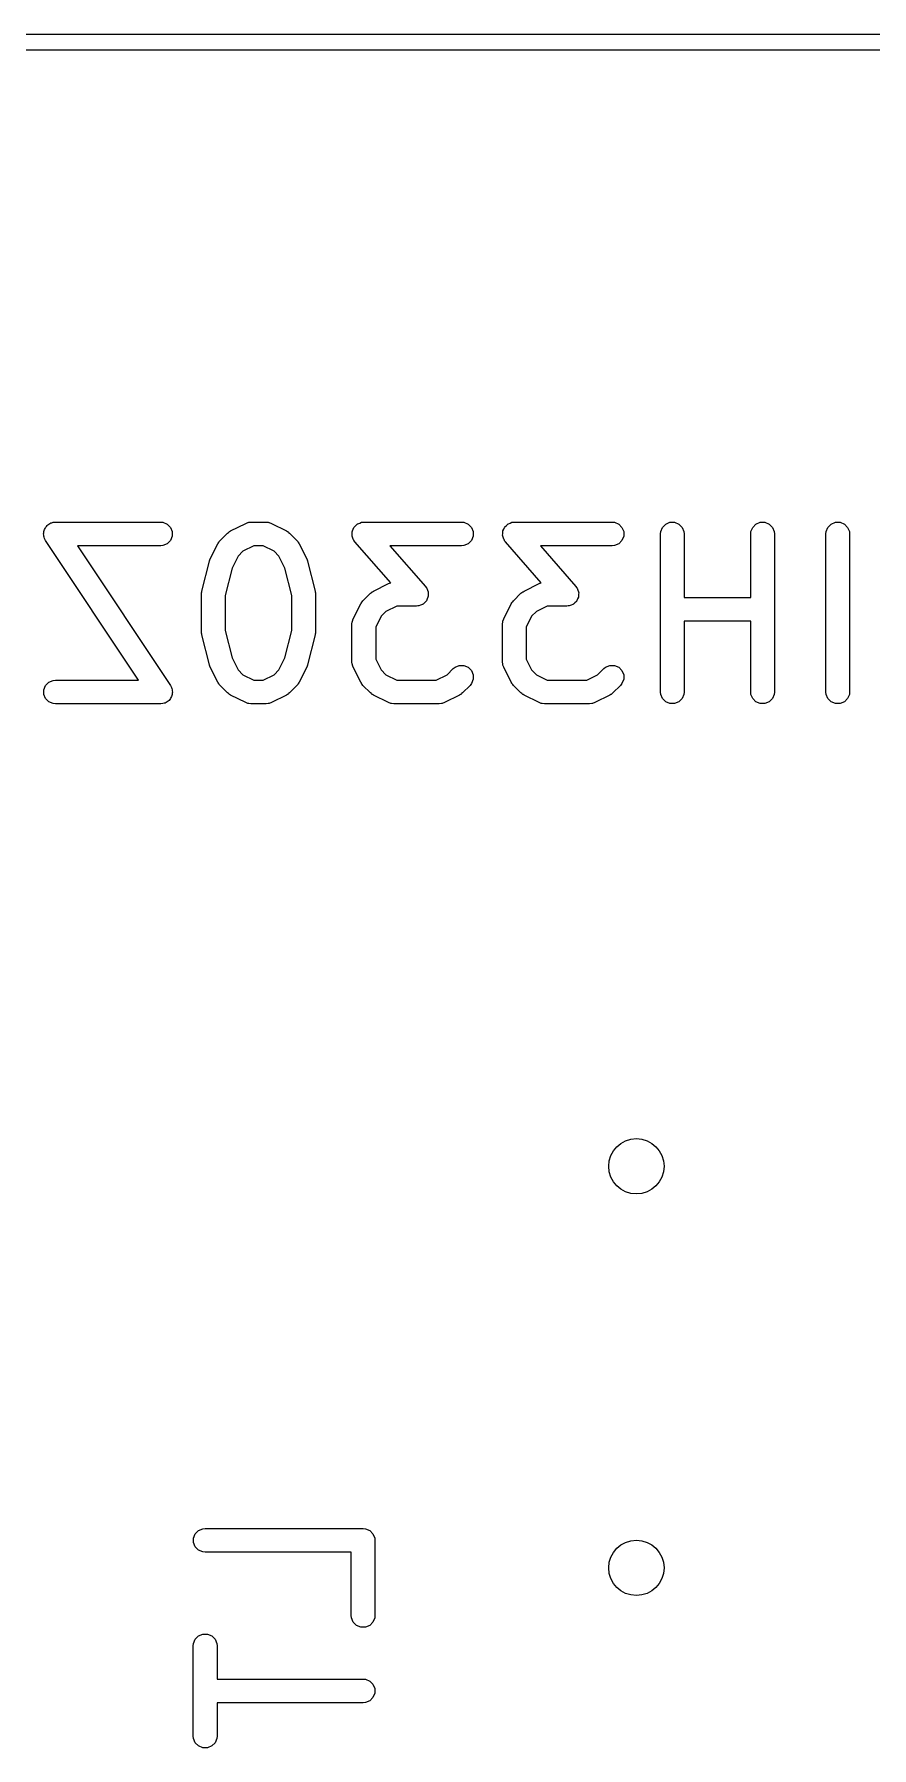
# Model space of a CAD drawing. Extents: x 0.22 to 2.57, y 0.29 to 1.72.
# Drawn here: x 1.4699 to 1.6787, y 1.2052 to 1.6319 of the extents above; entities that cross this region are included whole.
import ezdxf

# ---------------------------------------------------------------- set-up
doc = ezdxf.new("R2010")
doc.units = 0
doc.header["$MEASUREMENT"] = 0
doc.layers.add('BLACK', color=7, linetype='CONTINUOUS')

msp = doc.modelspace()

# ---------------------------------------------------------------- linework, layer by layer
at = {"layer": 'BLACK', "linetype": 'CONTINUOUS'}
for p, q in [((0.77008, 1.63189), (2.02992, 1.63189)), ((2.02795, 1.62795), (0.77205, 1.62795)), ((1.47226, 1.50747), (1.47232, 1.50775)), ((1.47232, 1.50718), (1.47226, 1.50747)), ((1.47232, 1.50804), (1.47243, 1.50831)), ((1.47232, 1.50775), (1.47232, 1.50804)), ((1.47232, 1.50689), (1.47232, 1.50718)), ((1.47243, 1.50662), (1.47232, 1.50689)), ((1.47243, 1.50831), (1.47249, 1.5086)), ((1.47248, 1.50634), (1.47243, 1.50662)), ((1.47276, 1.50583), (1.47248, 1.50634)), ((1.47249, 1.5086), (1.47265, 1.50884)), ((1.47265, 1.50884), (1.47276, 1.5091)), ((1.47276, 1.5091), (1.47296, 1.50931)), ((1.47296, 1.50931), (1.47313, 1.50955)), ((1.47313, 1.50955), (1.47337, 1.50971)), ((1.47337, 1.50971), (1.47357, 1.50992)), ((1.47357, 1.50992), (1.47384, 1.51003)), ((1.47384, 1.51003), (1.47409, 1.51019)), ((1.47409, 1.51019), (1.47437, 1.51025)), ((1.47437, 1.51025), (1.47464, 1.51036)), ((1.47464, 1.51036), (1.47521, 1.51042)), ((1.47521, 1.51042), (1.50146, 1.51042)), ((1.50146, 1.51042), (1.50203, 1.51036)), ((1.50203, 1.51036), (1.5031, 1.50992)), ((1.5031, 1.50992), (1.50391, 1.5091)), ((1.50391, 1.5091), (1.50435, 1.50804)), ((1.50435, 1.50689), (1.50391, 1.50582)), ((1.50435, 1.50804), (1.50435, 1.50689)), ((1.51624, 1.5058), (1.51812, 1.50768)), ((1.51812, 1.50768), (1.51834, 1.50786)), ((1.51834, 1.50786), (1.5184, 1.50792)), ((1.5184, 1.50792), (1.51849, 1.50798)), ((1.51849, 1.50798), (1.51857, 1.50804)), ((1.51857, 1.50804), (1.51864, 1.50807)), ((1.51864, 1.50807), (1.51889, 1.50823)), ((1.51889, 1.50823), (1.52264, 1.5101)), ((1.52264, 1.5101), (1.52318, 1.51031)), ((1.52318, 1.51031), (1.52328, 1.51032)), ((1.52328, 1.51032), (1.52338, 1.51036)), ((1.52338, 1.51036), (1.52396, 1.51042)), ((1.52396, 1.51042), (1.52771, 1.51042)), ((1.52771, 1.51042), (1.52828, 1.51036)), ((1.52828, 1.51036), (1.52838, 1.51032)), ((1.52838, 1.51032), (1.52849, 1.51031)), ((1.52849, 1.51031), (1.52903, 1.5101)), ((1.52903, 1.5101), (1.53278, 1.50823)), ((1.53278, 1.50823), (1.53302, 1.50807)), ((1.53302, 1.50807), (1.5331, 1.50804)), ((1.5331, 1.50804), (1.53318, 1.50798)), ((1.53318, 1.50798), (1.53327, 1.50792)), ((1.53327, 1.50792), (1.53332, 1.50786)), ((1.53332, 1.50786), (1.53354, 1.50768)), ((1.53354, 1.50768), (1.53542, 1.5058)), ((1.54915, 1.50708), (1.54918, 1.50756)), ((1.54918, 1.50699), (1.54915, 1.50708)), ((1.54918, 1.50804), (1.54922, 1.50813)), ((1.54918, 1.50756), (1.54918, 1.50804)), ((1.54918, 1.50689), (1.54918, 1.50699)), ((1.54937, 1.50644), (1.54918, 1.50689)), ((1.54922, 1.50813), (1.54923, 1.50823)), ((1.54923, 1.50823), (1.54944, 1.50866)), ((1.54952, 1.50599), (1.54937, 1.50644)), ((1.54944, 1.50866), (1.54962, 1.5091)), ((1.54962, 1.5091), (1.54969, 1.50917)), ((1.54969, 1.50917), (1.54974, 1.50926)), ((1.54974, 1.50926), (1.5501, 1.50958)), ((1.5501, 1.50958), (1.55044, 1.50992)), ((1.55044, 1.50992), (1.55053, 1.50996)), ((1.55053, 1.50996), (1.5506, 1.51002)), ((1.5506, 1.51002), (1.55106, 1.51018)), ((1.55106, 1.51018), (1.5515, 1.51036)), ((1.5515, 1.51036), (1.55164, 1.51037)), ((1.55164, 1.51037), (1.5517, 1.51039)), ((1.5517, 1.51039), (1.55177, 1.51039)), ((1.55177, 1.51039), (1.55208, 1.51042)), ((1.55208, 1.51042), (1.57645, 1.51042)), ((1.57645, 1.51042), (1.57703, 1.51036)), ((1.57703, 1.51036), (1.57809, 1.50992)), ((1.57809, 1.50992), (1.5789, 1.5091)), ((1.5789, 1.5091), (1.57935, 1.50804)), ((1.57935, 1.50689), (1.5789, 1.50582)), ((1.57935, 1.50804), (1.57935, 1.50689)), ((1.58664, 1.50708), (1.58668, 1.50756)), ((1.58668, 1.50699), (1.58664, 1.50708)), ((1.58668, 1.50804), (1.58671, 1.50813)), ((1.58668, 1.50756), (1.58668, 1.50804)), ((1.58668, 1.50689), (1.58668, 1.50699)), ((1.58686, 1.50644), (1.58668, 1.50689)), ((1.58671, 1.50813), (1.58672, 1.50823)), ((1.58672, 1.50823), (1.58693, 1.50866)), ((1.58701, 1.50599), (1.58686, 1.50644)), ((1.58693, 1.50866), (1.58712, 1.5091)), ((1.58712, 1.5091), (1.58719, 1.50917)), ((1.58719, 1.50917), (1.58723, 1.50926)), ((1.58723, 1.50926), (1.58759, 1.50958)), ((1.58759, 1.50958), (1.58793, 1.50992)), ((1.58793, 1.50992), (1.58802, 1.50996)), ((1.58802, 1.50996), (1.5881, 1.51002)), ((1.5881, 1.51002), (1.58855, 1.51018)), ((1.58855, 1.51018), (1.589, 1.51036)), ((1.589, 1.51036), (1.58914, 1.51037)), ((1.58914, 1.51037), (1.58919, 1.51039)), ((1.58919, 1.51039), (1.58927, 1.51039)), ((1.58927, 1.51039), (1.58957, 1.51042)), ((1.58957, 1.51042), (1.61394, 1.51042)), ((1.61394, 1.51042), (1.61452, 1.51036)), ((1.61452, 1.51036), (1.61559, 1.50992)), ((1.61559, 1.50992), (1.6164, 1.5091)), ((1.6164, 1.5091), (1.61684, 1.50804)), ((1.61684, 1.50689), (1.6164, 1.50582)), ((1.61684, 1.50804), (1.61684, 1.50689)), ((1.62599, 1.50746), (1.62605, 1.50804)), ((1.62599, 1.46809), (1.62599, 1.50746)), ((1.62605, 1.50804), (1.62649, 1.5091)), ((1.62649, 1.5091), (1.6273, 1.50992)), ((1.6273, 1.50992), (1.62837, 1.51036)), ((1.62837, 1.51036), (1.62952, 1.51036)), ((1.62952, 1.51036), (1.63058, 1.50992)), ((1.63058, 1.50992), (1.6314, 1.5091)), ((1.6314, 1.5091), (1.63184, 1.50804)), ((1.63184, 1.50804), (1.6319, 1.50746)), ((1.6319, 1.50746), (1.6319, 1.49167)), ((1.64849, 1.50746), (1.64854, 1.50804)), ((1.64849, 1.49167), (1.64849, 1.50746)), ((1.64854, 1.50804), (1.64899, 1.5091)), ((1.64899, 1.5091), (1.6498, 1.50992)), ((1.6498, 1.50992), (1.65086, 1.51036)), ((1.65086, 1.51036), (1.65202, 1.51036)), ((1.65202, 1.51036), (1.65308, 1.50992)), ((1.65308, 1.50992), (1.6539, 1.5091)), ((1.6539, 1.5091), (1.65434, 1.50804)), ((1.65434, 1.50804), (1.65439, 1.50746)), ((1.65439, 1.50746), (1.65439, 1.46809)), ((1.66724, 1.50746), (1.66729, 1.50804)), ((1.66724, 1.46809), (1.66724, 1.50746)), ((1.66729, 1.50804), (1.66773, 1.5091)), ((1.66773, 1.5091), (1.66855, 1.50992)), ((1.66855, 1.50992), (1.66961, 1.51036)), ((1.66961, 1.51036), (1.67076, 1.51036)), ((1.67076, 1.51036), (1.67183, 1.50992)), ((1.67183, 1.50992), (1.67264, 1.5091)), ((1.67264, 1.5091), (1.67308, 1.50804)), ((1.67308, 1.50804), (1.67314, 1.50746)), ((1.67314, 1.50746), (1.67314, 1.46809)), ((1.49594, 1.47105), (1.47276, 1.50583)), ((1.50146, 1.50451), (1.48073, 1.50451)), ((1.48073, 1.50451), (1.50392, 1.46973)), ((1.50203, 1.50457), (1.50146, 1.50451)), ((1.5031, 1.50501), (1.50203, 1.50457)), ((1.50391, 1.50582), (1.5031, 1.50501)), ((1.51382, 1.50129), (1.51569, 1.50503)), ((1.51569, 1.50503), (1.51585, 1.50528)), ((1.51585, 1.50528), (1.51588, 1.50535)), ((1.51588, 1.50535), (1.51594, 1.50544)), ((1.51594, 1.50544), (1.516, 1.50552)), ((1.516, 1.50552), (1.51606, 1.50558)), ((1.51606, 1.50558), (1.51624, 1.5058)), ((1.52076, 1.50197), (1.51924, 1.49893)), ((1.52196, 1.50316), (1.52076, 1.50197)), ((1.52465, 1.50451), (1.52196, 1.50316)), ((1.52701, 1.50451), (1.52465, 1.50451)), ((1.52971, 1.50316), (1.52701, 1.50451)), ((1.5309, 1.50197), (1.52971, 1.50316)), ((1.53242, 1.49893), (1.5309, 1.50197)), ((1.53542, 1.5058), (1.5356, 1.50558)), ((1.5356, 1.50558), (1.53566, 1.50552)), ((1.53566, 1.50552), (1.53572, 1.50544)), ((1.53572, 1.50544), (1.53579, 1.50535)), ((1.53579, 1.50535), (1.53581, 1.50528)), ((1.53581, 1.50528), (1.53597, 1.50503)), ((1.53597, 1.50503), (1.53785, 1.50129)), ((1.5496, 1.50588), (1.54952, 1.50599)), ((1.54962, 1.50582), (1.5496, 1.50588)), ((1.54968, 1.50577), (1.54962, 1.50582)), ((1.54986, 1.50552), (1.54968, 1.50577)), ((1.55879, 1.49531), (1.54986, 1.50552)), ((1.57645, 1.50451), (1.55858, 1.50451)), ((1.55858, 1.50451), (1.56742, 1.49441)), ((1.57703, 1.50457), (1.57645, 1.50451)), ((1.57809, 1.50501), (1.57703, 1.50457)), ((1.5789, 1.50582), (1.57809, 1.50501)), ((1.5871, 1.50588), (1.58701, 1.50599)), ((1.58712, 1.50582), (1.5871, 1.50588)), ((1.58717, 1.50577), (1.58712, 1.50582)), ((1.58735, 1.50552), (1.58717, 1.50577)), ((1.59628, 1.49531), (1.58735, 1.50552)), ((1.61394, 1.50451), (1.59608, 1.50451)), ((1.59608, 1.50451), (1.60492, 1.49441)), ((1.61452, 1.50457), (1.61394, 1.50451)), ((1.61559, 1.50501), (1.61452, 1.50457)), ((1.6164, 1.50582), (1.61559, 1.50501)), ((1.51172, 1.49318), (1.51359, 1.50068)), ((1.51359, 1.50068), (1.51361, 1.50072)), ((1.51361, 1.50074), (1.5137, 1.50098)), ((1.51361, 1.50072), (1.51361, 1.50074)), ((1.5137, 1.50098), (1.51379, 1.50123)), ((1.51379, 1.50123), (1.5138, 1.50124)), ((1.5138, 1.50124), (1.51382, 1.50129)), ((1.51924, 1.49893), (1.51754, 1.4921)), ((1.53413, 1.4921), (1.53242, 1.49893)), ((1.53785, 1.50129), (1.53786, 1.50124)), ((1.53786, 1.50124), (1.53787, 1.50123)), ((1.53787, 1.50123), (1.53796, 1.50098)), ((1.53796, 1.50098), (1.53805, 1.50074)), ((1.53805, 1.50074), (1.53805, 1.50072)), ((1.53805, 1.50072), (1.53807, 1.50068)), ((1.53807, 1.50068), (1.53994, 1.49318)), ((1.55451, 1.49323), (1.55826, 1.49511)), ((1.55826, 1.49511), (1.55879, 1.49531)), ((1.56742, 1.49441), (1.5676, 1.49416)), ((1.5676, 1.49416), (1.56766, 1.49411)), ((1.56766, 1.49411), (1.56768, 1.49405)), ((1.56768, 1.49405), (1.56776, 1.49394)), ((1.56776, 1.49394), (1.56791, 1.49348)), ((1.56791, 1.49348), (1.5681, 1.49304)), ((1.592, 1.49323), (1.59575, 1.49511)), ((1.59575, 1.49511), (1.59628, 1.49531)), ((1.60492, 1.49441), (1.6051, 1.49416)), ((1.6051, 1.49416), (1.60515, 1.49411)), ((1.60515, 1.49411), (1.60517, 1.49405)), ((1.60517, 1.49405), (1.60526, 1.49394)), ((1.60526, 1.49394), (1.60541, 1.49348)), ((1.60541, 1.49348), (1.60559, 1.49304)), ((1.51163, 1.49261), (1.51166, 1.49282)), ((1.51164, 1.49257), (1.51163, 1.49261)), ((1.51163, 1.49247), (1.51164, 1.49257)), ((1.51163, 1.48309), (1.51163, 1.49247)), ((1.51166, 1.49282), (1.51169, 1.49304)), ((1.51169, 1.49304), (1.5117, 1.49308)), ((1.5117, 1.49308), (1.51172, 1.49318)), ((1.51754, 1.4921), (1.51754, 1.48346)), ((1.53413, 1.48346), (1.53413, 1.4921)), ((1.53994, 1.49318), (1.53996, 1.49308)), ((1.53996, 1.49308), (1.53998, 1.49304)), ((1.53998, 1.49304), (1.54, 1.49282)), ((1.54, 1.49282), (1.54003, 1.49261)), ((1.54003, 1.49261), (1.54002, 1.49257)), ((1.54002, 1.49257), (1.54003, 1.49247)), ((1.54003, 1.49247), (1.54003, 1.48309)), ((1.54944, 1.48629), (1.55131, 1.49004)), ((1.55131, 1.49004), (1.55147, 1.49028)), ((1.55147, 1.49028), (1.5515, 1.49036)), ((1.5515, 1.49036), (1.55156, 1.49044)), ((1.55156, 1.49044), (1.55162, 1.49053)), ((1.55162, 1.49053), (1.55168, 1.49058)), ((1.55168, 1.49058), (1.55186, 1.4908)), ((1.55186, 1.4908), (1.55374, 1.49268)), ((1.55374, 1.49268), (1.55397, 1.49286)), ((1.55397, 1.49286), (1.55402, 1.49292)), ((1.55402, 1.49292), (1.55411, 1.49298)), ((1.55411, 1.49298), (1.55419, 1.49305)), ((1.55419, 1.49305), (1.55426, 1.49308)), ((1.55426, 1.49308), (1.55451, 1.49323)), ((1.56027, 1.48951), (1.55758, 1.48816)), ((1.5652, 1.48951), (1.56027, 1.48951)), ((1.56551, 1.48954), (1.5652, 1.48951)), ((1.56558, 1.48954), (1.56551, 1.48954)), ((1.56564, 1.48956), (1.56558, 1.48954)), ((1.56578, 1.48957), (1.56564, 1.48956)), ((1.56622, 1.48975), (1.56578, 1.48957)), ((1.56667, 1.48991), (1.56622, 1.48975)), ((1.56675, 1.48997), (1.56667, 1.48991)), ((1.56684, 1.49001), (1.56675, 1.48997)), ((1.56718, 1.49035), (1.56684, 1.49001)), ((1.56754, 1.49067), (1.56718, 1.49035)), ((1.56759, 1.49075), (1.56754, 1.49067)), ((1.56766, 1.49083), (1.56759, 1.49075)), ((1.56784, 1.49127), (1.56766, 1.49083)), ((1.56805, 1.4917), (1.56784, 1.49127)), ((1.56806, 1.4918), (1.56805, 1.4917)), ((1.5681, 1.49189), (1.56806, 1.4918)), ((1.5681, 1.49304), (1.5681, 1.49294)), ((1.5681, 1.49294), (1.56813, 1.49285)), ((1.56813, 1.49285), (1.5681, 1.49237)), ((1.5681, 1.49237), (1.5681, 1.49189)), ((1.58693, 1.48629), (1.58881, 1.49004)), ((1.58881, 1.49004), (1.58896, 1.49028)), ((1.58896, 1.49028), (1.58899, 1.49036)), ((1.58899, 1.49036), (1.58906, 1.49044)), ((1.58906, 1.49044), (1.58912, 1.49053)), ((1.58912, 1.49053), (1.58917, 1.49058)), ((1.58917, 1.49058), (1.58936, 1.4908)), ((1.58936, 1.4908), (1.59123, 1.49268)), ((1.59123, 1.49268), (1.59146, 1.49286)), ((1.59146, 1.49286), (1.59151, 1.49292)), ((1.59151, 1.49292), (1.5916, 1.49298)), ((1.5916, 1.49298), (1.59168, 1.49305)), ((1.59168, 1.49305), (1.59175, 1.49308)), ((1.59175, 1.49308), (1.592, 1.49323)), ((1.59777, 1.48951), (1.59507, 1.48816)), ((1.6027, 1.48951), (1.59777, 1.48951)), ((1.603, 1.48954), (1.6027, 1.48951)), ((1.60308, 1.48954), (1.603, 1.48954)), ((1.60313, 1.48956), (1.60308, 1.48954)), ((1.60327, 1.48957), (1.60313, 1.48956)), ((1.60372, 1.48975), (1.60327, 1.48957)), ((1.60417, 1.48991), (1.60372, 1.48975)), ((1.60424, 1.48997), (1.60417, 1.48991)), ((1.60434, 1.49001), (1.60424, 1.48997)), ((1.60468, 1.49035), (1.60434, 1.49001)), ((1.60504, 1.49067), (1.60468, 1.49035)), ((1.60508, 1.49075), (1.60504, 1.49067)), ((1.60515, 1.49083), (1.60508, 1.49075)), ((1.60533, 1.49127), (1.60515, 1.49083)), ((1.60555, 1.4917), (1.60533, 1.49127)), ((1.60559, 1.49189), (1.60555, 1.4918)), ((1.60555, 1.4918), (1.60555, 1.4917)), ((1.60559, 1.49304), (1.60559, 1.49294)), ((1.60559, 1.49294), (1.60562, 1.49285)), ((1.60562, 1.49285), (1.60559, 1.49237)), ((1.60559, 1.49237), (1.60559, 1.49189)), ((1.6319, 1.49167), (1.64849, 1.49167)), ((1.54912, 1.48497), (1.54918, 1.48554)), ((1.54912, 1.47559), (1.54912, 1.48497)), ((1.54918, 1.48554), (1.54922, 1.48564)), ((1.54922, 1.48564), (1.54923, 1.48575)), ((1.54923, 1.48575), (1.54944, 1.48629)), ((1.55638, 1.48697), (1.55503, 1.48427)), ((1.55758, 1.48816), (1.55638, 1.48697)), ((1.58662, 1.48497), (1.58668, 1.48554)), ((1.58662, 1.47559), (1.58662, 1.48497)), ((1.58668, 1.48554), (1.58672, 1.48564)), ((1.58672, 1.48575), (1.58693, 1.48629)), ((1.58672, 1.48564), (1.58672, 1.48575)), ((1.59387, 1.48697), (1.59253, 1.48427)), ((1.59507, 1.48816), (1.59387, 1.48697)), ((1.64849, 1.48576), (1.6319, 1.48576)), ((1.6319, 1.48576), (1.6319, 1.46809)), ((1.64849, 1.46809), (1.64849, 1.48576)), ((1.51164, 1.48299), (1.51163, 1.48309)), ((1.51163, 1.48295), (1.51164, 1.48299)), ((1.51166, 1.48273), (1.51163, 1.48295)), ((1.51169, 1.48252), (1.51166, 1.48273)), ((1.5117, 1.48248), (1.51169, 1.48252)), ((1.51172, 1.48238), (1.5117, 1.48248)), ((1.51359, 1.47488), (1.51172, 1.48238)), ((1.51754, 1.48346), (1.51924, 1.47662)), ((1.53242, 1.47662), (1.53413, 1.48346)), ((1.53994, 1.48238), (1.53807, 1.47488)), ((1.53996, 1.48248), (1.53994, 1.48238)), ((1.53998, 1.48252), (1.53996, 1.48248)), ((1.54, 1.48273), (1.53998, 1.48252)), ((1.54003, 1.48295), (1.54, 1.48273)), ((1.54003, 1.48309), (1.54002, 1.48299)), ((1.54002, 1.48299), (1.54003, 1.48295)), ((1.55503, 1.48427), (1.55503, 1.47629)), ((1.59253, 1.48427), (1.59253, 1.47629)), ((1.51924, 1.47662), (1.52076, 1.47359)), ((1.5309, 1.47359), (1.53242, 1.47662)), ((1.51361, 1.47483), (1.51359, 1.47488)), ((1.51361, 1.47481), (1.51361, 1.47483)), ((1.5137, 1.47457), (1.51361, 1.47481)), ((1.51379, 1.47433), (1.5137, 1.47457)), ((1.5138, 1.47431), (1.51379, 1.47433)), ((1.51382, 1.47427), (1.5138, 1.47431)), ((1.51569, 1.47052), (1.51382, 1.47427)), ((1.52076, 1.47359), (1.52196, 1.4724)), ((1.52196, 1.4724), (1.52465, 1.47105)), ((1.52701, 1.47105), (1.52971, 1.4724)), ((1.52971, 1.4724), (1.5309, 1.47359)), ((1.53785, 1.47427), (1.53597, 1.47052)), ((1.53786, 1.47431), (1.53785, 1.47427)), ((1.53787, 1.47433), (1.53786, 1.47431)), ((1.53796, 1.47457), (1.53787, 1.47433)), ((1.53805, 1.47481), (1.53796, 1.47457)), ((1.53807, 1.47488), (1.53805, 1.47483)), ((1.53805, 1.47483), (1.53805, 1.47481)), ((1.54918, 1.47502), (1.54912, 1.47559)), ((1.54922, 1.47492), (1.54918, 1.47502)), ((1.54923, 1.47481), (1.54922, 1.47492)), ((1.54944, 1.47427), (1.54923, 1.47481)), ((1.55131, 1.47052), (1.54944, 1.47427)), ((1.55503, 1.47629), (1.55638, 1.47359)), ((1.55638, 1.47359), (1.55758, 1.4724)), ((1.55758, 1.4724), (1.56027, 1.47105)), ((1.57013, 1.47105), (1.57283, 1.4724)), ((1.57283, 1.4724), (1.57436, 1.47393)), ((1.57436, 1.47393), (1.57481, 1.4743)), ((1.57481, 1.4743), (1.57587, 1.47474)), ((1.57587, 1.47474), (1.57703, 1.47474)), ((1.57703, 1.47474), (1.57809, 1.4743)), ((1.57809, 1.4743), (1.5789, 1.47348)), ((1.5789, 1.47348), (1.57935, 1.47242)), ((1.57935, 1.47242), (1.57935, 1.47127)), ((1.58668, 1.47502), (1.58662, 1.47559)), ((1.58672, 1.47492), (1.58668, 1.47502)), ((1.58672, 1.47481), (1.58672, 1.47492)), ((1.58693, 1.47427), (1.58672, 1.47481)), ((1.58881, 1.47052), (1.58693, 1.47427)), ((1.59253, 1.47629), (1.59387, 1.47359)), ((1.59387, 1.47359), (1.59507, 1.4724)), ((1.59507, 1.4724), (1.59777, 1.47105)), ((1.60762, 1.47105), (1.61032, 1.4724)), ((1.61032, 1.4724), (1.61186, 1.47393)), ((1.61186, 1.47393), (1.6123, 1.4743)), ((1.6123, 1.4743), (1.61337, 1.47474)), ((1.61337, 1.47474), (1.61452, 1.47474)), ((1.61452, 1.47474), (1.61559, 1.4743)), ((1.61559, 1.4743), (1.6164, 1.47348)), ((1.6164, 1.47348), (1.61684, 1.47242)), ((1.61684, 1.47242), (1.61684, 1.47127)), ((1.47232, 1.46867), (1.47276, 1.46973)), ((1.47232, 1.46752), (1.47232, 1.46867)), ((1.47276, 1.46973), (1.47357, 1.47055)), ((1.47357, 1.47055), (1.47464, 1.47099)), ((1.47464, 1.47099), (1.47521, 1.47105)), ((1.47521, 1.47105), (1.49594, 1.47105)), ((1.50392, 1.46973), (1.50419, 1.46922)), ((1.50419, 1.46922), (1.50424, 1.46894)), ((1.50424, 1.46894), (1.50435, 1.46867)), ((1.50435, 1.46867), (1.50435, 1.46838)), ((1.50435, 1.46838), (1.50441, 1.46809)), ((1.50441, 1.46809), (1.50435, 1.46781)), ((1.50435, 1.46781), (1.50435, 1.46752)), ((1.51585, 1.47027), (1.51569, 1.47052)), ((1.51588, 1.4702), (1.51585, 1.47027)), ((1.51594, 1.47012), (1.51588, 1.4702)), ((1.516, 1.47003), (1.51594, 1.47012)), ((1.51606, 1.46998), (1.516, 1.47003)), ((1.51624, 1.46976), (1.51606, 1.46998)), ((1.51812, 1.46788), (1.51624, 1.46976)), ((1.51834, 1.46769), (1.51812, 1.46788)), ((1.52465, 1.47105), (1.52701, 1.47105)), ((1.53354, 1.46788), (1.53332, 1.46769)), ((1.53542, 1.46976), (1.53354, 1.46788)), ((1.5356, 1.46998), (1.53542, 1.46976)), ((1.53566, 1.47003), (1.5356, 1.46998)), ((1.53572, 1.47012), (1.53566, 1.47003)), ((1.53579, 1.4702), (1.53572, 1.47012)), ((1.53581, 1.47027), (1.53579, 1.4702)), ((1.53597, 1.47052), (1.53581, 1.47027)), ((1.55147, 1.47027), (1.55131, 1.47052)), ((1.5515, 1.4702), (1.55147, 1.47027)), ((1.55156, 1.47012), (1.5515, 1.4702)), ((1.55162, 1.47003), (1.55156, 1.47012)), ((1.55168, 1.46998), (1.55162, 1.47003)), ((1.55186, 1.46976), (1.55168, 1.46998)), ((1.55374, 1.46788), (1.55186, 1.46976)), ((1.55397, 1.46769), (1.55374, 1.46788)), ((1.56027, 1.47105), (1.57013, 1.47105)), ((1.57666, 1.46788), (1.57644, 1.46769)), ((1.57854, 1.46976), (1.57666, 1.46788)), ((1.5789, 1.4702), (1.57854, 1.46976)), ((1.57935, 1.47127), (1.5789, 1.4702)), ((1.58896, 1.47027), (1.58881, 1.47052)), ((1.58899, 1.4702), (1.58896, 1.47027)), ((1.58906, 1.47012), (1.58899, 1.4702)), ((1.58912, 1.47003), (1.58906, 1.47012)), ((1.58917, 1.46998), (1.58912, 1.47003)), ((1.58936, 1.46976), (1.58917, 1.46998)), ((1.59123, 1.46788), (1.58936, 1.46976)), ((1.59146, 1.46769), (1.59123, 1.46788)), ((1.59777, 1.47105), (1.60762, 1.47105)), ((1.61416, 1.46788), (1.61393, 1.46769)), ((1.61603, 1.46976), (1.61416, 1.46788)), ((1.6164, 1.4702), (1.61603, 1.46976)), ((1.61684, 1.47127), (1.6164, 1.4702)), ((1.62605, 1.46752), (1.62599, 1.46809)), ((1.6319, 1.46809), (1.63184, 1.46752)), ((1.64854, 1.46752), (1.64849, 1.46809)), ((1.65439, 1.46809), (1.65434, 1.46752)), ((1.66729, 1.46752), (1.66724, 1.46809)), ((1.67314, 1.46809), (1.67308, 1.46752)), ((1.47276, 1.46645), (1.47232, 1.46752)), ((1.47357, 1.46564), (1.47276, 1.46645)), ((1.47464, 1.4652), (1.47357, 1.46564)), ((1.47521, 1.46514), (1.47464, 1.4652)), ((1.50146, 1.46514), (1.47521, 1.46514)), ((1.50203, 1.4652), (1.50146, 1.46514)), ((1.50146, 1.46514), (1.50146, 1.46514)), ((1.5023, 1.46531), (1.50203, 1.4652)), ((1.50259, 1.46536), (1.5023, 1.46531)), ((1.50283, 1.46553), (1.50259, 1.46536)), ((1.5031, 1.46564), (1.50283, 1.46553)), ((1.5033, 1.46584), (1.5031, 1.46564)), ((1.50354, 1.466), (1.5033, 1.46584)), ((1.50371, 1.46625), (1.50354, 1.466)), ((1.50391, 1.46645), (1.50371, 1.46625)), ((1.50402, 1.46672), (1.50391, 1.46645)), ((1.50419, 1.46696), (1.50402, 1.46672)), ((1.50424, 1.46725), (1.50419, 1.46696)), ((1.50435, 1.46752), (1.50424, 1.46725)), ((1.5184, 1.46764), (1.51834, 1.46769)), ((1.51849, 1.46758), (1.5184, 1.46764)), ((1.51857, 1.46751), (1.51849, 1.46758)), ((1.51864, 1.46748), (1.51857, 1.46751)), ((1.51889, 1.46733), (1.51864, 1.46748)), ((1.52264, 1.46545), (1.51889, 1.46733)), ((1.52318, 1.46525), (1.52264, 1.46545)), ((1.52328, 1.46524), (1.52318, 1.46525)), ((1.52338, 1.4652), (1.52328, 1.46524)), ((1.52396, 1.46514), (1.52338, 1.4652)), ((1.52771, 1.46514), (1.52396, 1.46514)), ((1.52828, 1.4652), (1.52771, 1.46514)), ((1.52838, 1.46524), (1.52828, 1.4652)), ((1.52849, 1.46525), (1.52838, 1.46524)), ((1.52903, 1.46545), (1.52849, 1.46525)), ((1.53278, 1.46733), (1.52903, 1.46545)), ((1.53302, 1.46748), (1.53278, 1.46733)), ((1.5331, 1.46751), (1.53302, 1.46748)), ((1.53318, 1.46758), (1.5331, 1.46751)), ((1.53327, 1.46764), (1.53318, 1.46758)), ((1.53332, 1.46769), (1.53327, 1.46764)), ((1.55402, 1.46764), (1.55397, 1.46769)), ((1.55411, 1.46758), (1.55402, 1.46764)), ((1.55419, 1.46751), (1.55411, 1.46758)), ((1.55426, 1.46748), (1.55419, 1.46751)), ((1.55451, 1.46733), (1.55426, 1.46748)), ((1.55826, 1.46545), (1.55451, 1.46733)), ((1.5588, 1.46525), (1.55826, 1.46545)), ((1.5589, 1.46524), (1.5588, 1.46525)), ((1.559, 1.4652), (1.5589, 1.46524)), ((1.55958, 1.46514), (1.559, 1.4652)), ((1.57083, 1.46514), (1.55958, 1.46514)), ((1.5714, 1.4652), (1.57083, 1.46514)), ((1.5715, 1.46524), (1.5714, 1.4652)), ((1.57161, 1.46525), (1.5715, 1.46524)), ((1.57215, 1.46545), (1.57161, 1.46525)), ((1.5759, 1.46733), (1.57215, 1.46545)), ((1.57614, 1.46748), (1.5759, 1.46733)), ((1.57622, 1.46751), (1.57614, 1.46748)), ((1.5763, 1.46758), (1.57622, 1.46751)), ((1.57639, 1.46764), (1.5763, 1.46758)), ((1.57644, 1.46769), (1.57639, 1.46764)), ((1.59151, 1.46764), (1.59146, 1.46769)), ((1.5916, 1.46758), (1.59151, 1.46764)), ((1.59168, 1.46751), (1.5916, 1.46758)), ((1.59175, 1.46748), (1.59168, 1.46751)), ((1.592, 1.46733), (1.59175, 1.46748)), ((1.59575, 1.46545), (1.592, 1.46733)), ((1.59629, 1.46525), (1.59575, 1.46545)), ((1.5964, 1.46524), (1.59629, 1.46525)), ((1.5965, 1.4652), (1.5964, 1.46524)), ((1.59707, 1.46514), (1.5965, 1.4652)), ((1.60832, 1.46514), (1.59707, 1.46514)), ((1.6089, 1.4652), (1.60832, 1.46514)), ((1.60899, 1.46524), (1.6089, 1.4652)), ((1.6091, 1.46525), (1.60899, 1.46524)), ((1.60964, 1.46545), (1.6091, 1.46525)), ((1.61339, 1.46733), (1.60964, 1.46545)), ((1.61364, 1.46748), (1.61339, 1.46733)), ((1.61371, 1.46751), (1.61364, 1.46748)), ((1.61379, 1.46758), (1.61371, 1.46751)), ((1.61388, 1.46764), (1.61379, 1.46758)), ((1.61393, 1.46769), (1.61388, 1.46764)), ((1.62649, 1.46645), (1.62605, 1.46752)), ((1.6273, 1.46564), (1.62649, 1.46645)), ((1.62837, 1.4652), (1.6273, 1.46564)), ((1.62952, 1.4652), (1.62837, 1.4652)), ((1.63058, 1.46564), (1.62952, 1.4652)), ((1.6314, 1.46645), (1.63058, 1.46564)), ((1.63184, 1.46752), (1.6314, 1.46645)), ((1.64899, 1.46645), (1.64854, 1.46752)), ((1.6498, 1.46564), (1.64899, 1.46645)), ((1.65086, 1.4652), (1.6498, 1.46564)), ((1.65202, 1.4652), (1.65086, 1.4652)), ((1.65308, 1.46564), (1.65202, 1.4652)), ((1.6539, 1.46645), (1.65308, 1.46564)), ((1.65434, 1.46752), (1.6539, 1.46645)), ((1.66773, 1.46645), (1.66729, 1.46752)), ((1.66855, 1.46564), (1.66773, 1.46645)), ((1.66961, 1.4652), (1.66855, 1.46564)), ((1.67076, 1.4652), (1.66961, 1.4652)), ((1.67183, 1.46564), (1.67076, 1.4652)), ((1.67264, 1.46645), (1.67183, 1.46564)), ((1.67308, 1.46752), (1.67264, 1.46645)), ((1.51008, 1.25849), (1.5109, 1.25931)), ((1.5109, 1.25931), (1.51196, 1.25975)), ((1.51196, 1.25975), (1.51254, 1.25981)), ((1.51254, 1.25981), (1.55191, 1.25981)), ((1.55191, 1.25981), (1.55248, 1.25975)), ((1.55248, 1.25975), (1.55355, 1.25931)), ((1.55355, 1.25931), (1.55436, 1.25849)), ((1.50964, 1.25743), (1.51008, 1.25849)), ((1.50964, 1.25628), (1.50964, 1.25743)), ((1.51008, 1.25521), (1.50964, 1.25628)), ((1.5109, 1.2544), (1.51008, 1.25521)), ((1.55436, 1.25849), (1.5548, 1.25743)), ((1.5548, 1.25743), (1.55486, 1.25685)), ((1.55486, 1.25685), (1.55486, 1.2381)), ((1.51196, 1.25396), (1.5109, 1.2544)), ((1.51254, 1.2539), (1.51196, 1.25396)), ((1.54895, 1.2539), (1.51254, 1.2539)), ((1.54895, 1.2381), (1.54895, 1.2539)), ((1.54901, 1.23753), (1.54895, 1.2381)), ((1.54945, 1.23646), (1.54901, 1.23753)), ((1.5548, 1.23753), (1.55436, 1.23646)), ((1.55486, 1.2381), (1.5548, 1.23753)), ((1.5109, 1.23306), (1.51196, 1.2335)), ((1.51196, 1.2335), (1.51311, 1.2335)), ((1.51311, 1.2335), (1.51418, 1.23306)), ((1.55027, 1.23565), (1.54945, 1.23646)), ((1.55133, 1.23521), (1.55027, 1.23565)), ((1.55248, 1.23521), (1.55133, 1.23521)), ((1.55355, 1.23565), (1.55248, 1.23521)), ((1.55436, 1.23646), (1.55355, 1.23565)), ((1.50958, 1.23061), (1.50964, 1.23118)), ((1.50958, 1.20811), (1.50958, 1.23061)), ((1.50964, 1.23118), (1.51008, 1.23225)), ((1.51008, 1.23225), (1.5109, 1.23306)), ((1.51418, 1.23306), (1.51499, 1.23225)), ((1.51499, 1.23225), (1.51543, 1.23118)), ((1.51543, 1.23118), (1.51549, 1.23061)), ((1.51549, 1.23061), (1.51549, 1.22231)), ((1.51549, 1.22231), (1.55191, 1.22231)), ((1.55191, 1.22231), (1.55248, 1.22225)), ((1.55248, 1.22225), (1.55355, 1.22181)), ((1.55355, 1.22181), (1.55436, 1.221)), ((1.55436, 1.221), (1.5548, 1.21993)), ((1.55191, 1.2164), (1.51549, 1.2164)), ((1.51549, 1.2164), (1.51549, 1.20811)), ((1.55248, 1.21646), (1.55191, 1.2164)), ((1.55355, 1.2169), (1.55248, 1.21646)), ((1.55436, 1.21772), (1.55355, 1.2169)), ((1.5548, 1.21878), (1.55436, 1.21772)), ((1.5548, 1.21993), (1.5548, 1.21878)), ((1.50964, 1.20753), (1.50958, 1.20811)), ((1.51008, 1.20647), (1.50964, 1.20753)), ((1.51543, 1.20753), (1.51499, 1.20647)), ((1.51549, 1.20811), (1.51543, 1.20753)), ((1.5109, 1.20565), (1.51008, 1.20647)), ((1.51196, 1.20521), (1.5109, 1.20565)), ((1.51311, 1.20521), (1.51196, 1.20521)), ((1.51418, 1.20565), (1.51311, 1.20521)), ((1.51499, 1.20647), (1.51418, 1.20565))]:
    msp.add_line(p, q, dxfattribs=at)
at = {"layer": 'BLACK'}
for centre in [(1.62, 1.35), (1.62, 1.25)]:
    msp.add_circle(centre, 0.00689, dxfattribs=at)

doc.saveas('drawing.dxf')
